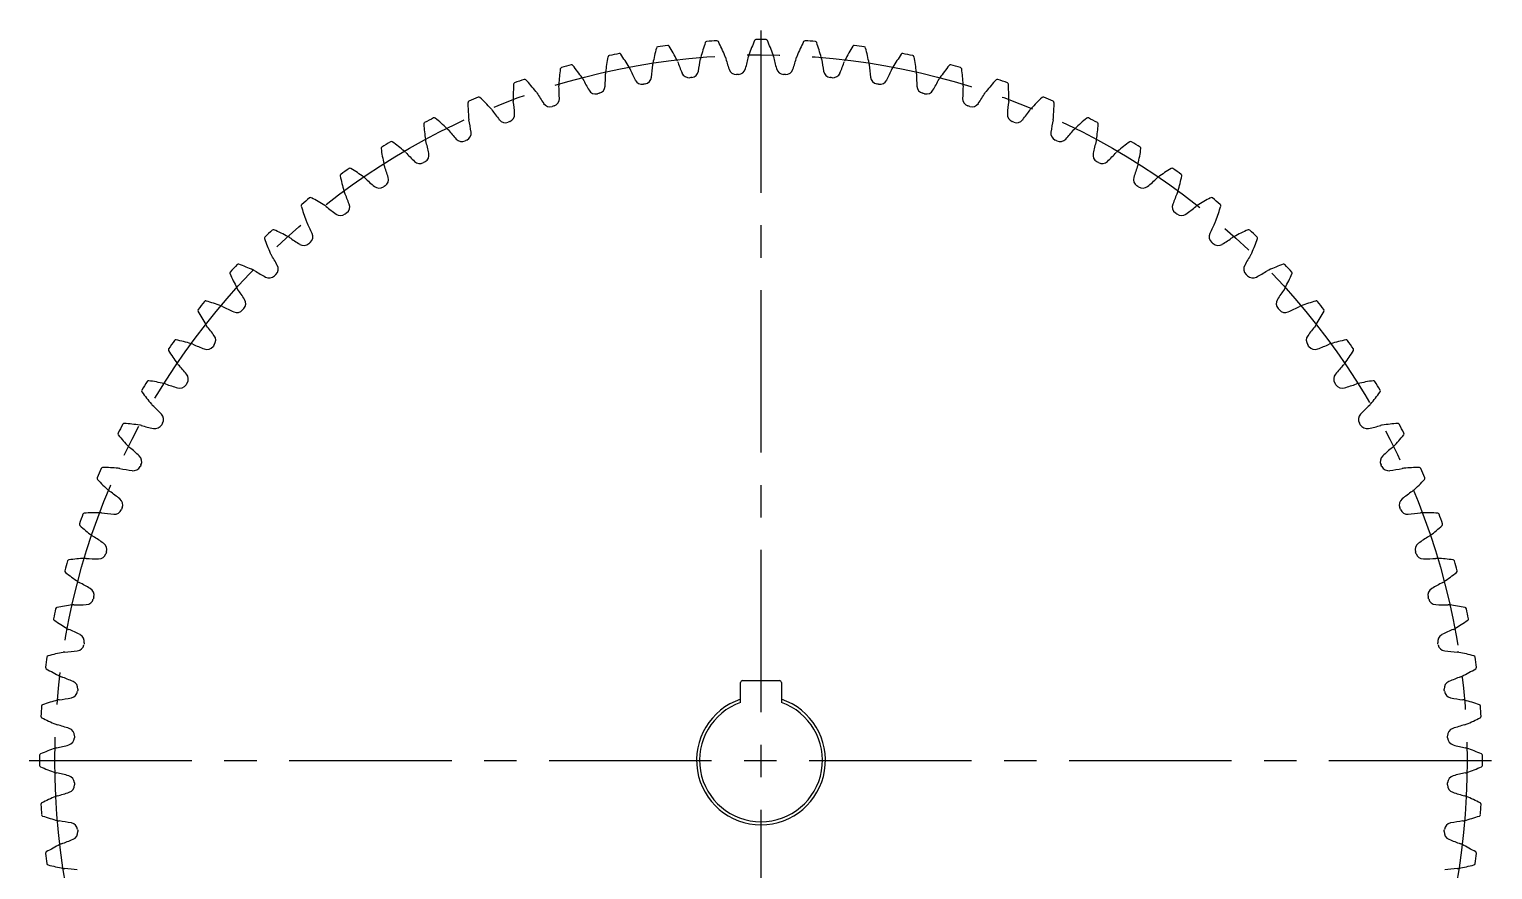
# Model space of a CAD drawing. Extents: x -1 to 224, y -13 to 166.
# Drawn here: x -1 to 142, y 69.8 to 152 of the extents above; entities that cross this region are included whole.
import ezdxf

# ---------------------------------------------------------------- set-up
doc = ezdxf.new("R2010")
doc.units = 0
doc.header["$LTSCALE"] = 0.5
doc.linetypes.add('CENTER', pattern=[50.8, 31.75, -6.35, 6.35, -6.35])
doc.layers.add('MSM_CENTER', color=1, linetype='CENTER')
doc.layers.add('MSM_CONTINUOUS', color=7, linetype='CONTINUOUS')

msp = doc.modelspace()

# ---------------------------------------------------------------- linework, layer by layer
at = {"layer": 'MSM_CENTER'}
for p, q in [((70.5, 9), (70.5, 152)), ((-1, 80.5), (142, 80.5))]:
    msp.add_line(p, q, dxfattribs=at)
msp.add_circle((70.5, 80.5), 69, dxfattribs=at)
at = {"layer": 'MSM_CONTINUOUS'}
for p, q in [((68.5, 86.16), (68.5, 88.1)), ((68.7, 88.3), (72.3, 88.3)), ((72.5, 88.1), (72.5, 86.16))]:
    msp.add_line(p, q, dxfattribs=at)
for centre, radius, start, end in [((82.5, 144.22), 23, 165.0264, 168.8043), ((60.43, 150.13), 0.15, 98.2322, 165.0264), ((70.5, 80.5), 70.5, 97.42, 98.2322), ((61.41, 150.26), 0.15, 30.6256, 97.42), ((41.75, 138.62), 23, 26.8478, 30.6258), ((86.82, 143.25), 23, 161.1134, 164.8913), ((65.2, 150.65), 0.15, 94.3191, 161.1134), ((70.5, 80.5), 70.5, 93.507, 94.3191), ((66.2, 150.72), 0.15, 26.7128, 93.507), ((45.79, 140.45), 23, 22.9348, 26.7127), ((91.07, 141.99), 23, 157.2003, 160.9783), ((70, 150.85), 0.15, 90.4061, 157.2003), ((70.5, 80.5), 70.5, 89.5939, 90.4061), ((71, 150.85), 0.15, 22.7998, 89.5939), ((49.93, 141.99), 23, 19.0217, 22.7997), ((95.21, 140.45), 23, 153.2873, 157.0652), ((74.8, 150.72), 0.15, 86.493, 153.2873), ((70.5, 80.5), 70.5, 85.6809, 86.493), ((75.8, 150.65), 0.15, 18.8866, 85.6809), ((54.18, 143.25), 23, 15.1087, 18.8866), ((99.25, 138.62), 23, 149.3742, 153.1522), ((79.59, 150.26), 0.15, 82.58, 149.3742), ((70.5, 80.5), 70.5, 81.7678, 82.58), ((80.57, 150.13), 0.15, 14.9736, 81.7678), ((58.5, 144.22), 23, 11.1957, 14.9736), ((78.12, 144.89), 23, 168.9395, 172.7174), ((55.7, 149.28), 0.15, 102.1452, 168.9395), ((70.5, 80.5), 70.5, 101.3331, 102.1452), ((56.68, 149.48), 0.15, 34.5387, 101.3331), ((37.85, 136.52), 23, 30.7609, 34.5388), ((61.16, 148.45), 1.25, 19.357, 26.8478), ((81.62, 155.65), 20.44, 199.411, 202.8345), ((44.32, 151.82), 20.44, 348.9046, 352.3281), ((65.82, 148.92), 1.25, 164.8913, 172.3822), ((65.82, 148.92), 1.25, 15.4439, 22.9348), ((86.72, 154.72), 20.44, 195.498, 198.9214), ((49.25, 153.44), 20.44, 344.9916, 348.415), ((70.5, 149.08), 1.25, 160.9783, 168.4691), ((70.5, 149.08), 1.25, 11.5309, 19.0217), ((91.75, 153.44), 20.44, 191.585, 195.0084), ((54.28, 154.72), 20.44, 341.0786, 344.502), ((75.18, 148.92), 1.25, 157.0652, 164.5561), ((75.18, 148.92), 1.25, 7.6178, 15.1087), ((96.68, 151.82), 20.44, 187.6719, 191.0954), ((59.38, 155.65), 20.44, 337.1655, 340.589), ((79.84, 148.45), 1.25, 153.1522, 160.643), ((103.15, 136.52), 23, 145.4612, 149.2391), ((84.32, 149.48), 0.15, 78.6669, 145.4612), ((70.5, 80.5), 70.5, 77.8548, 78.6669), ((85.3, 149.28), 0.15, 11.0605, 77.8548), ((62.88, 144.89), 23, 7.2826, 11.0605), ((73.71, 145.26), 23, 172.8525, 176.6304), ((51.04, 148.11), 0.15, 106.0582, 172.8525), ((70.5, 80.5), 70.5, 105.2461, 106.0582), ((52, 148.37), 0.15, 38.4518, 105.2461), ((34.11, 134.16), 23, 34.6739, 38.4518), ((34.86, 147.59), 20.44, 356.7307, 0.1542), ((56.55, 147.65), 1.25, 172.7174, 180.2082), ((56.55, 147.65), 1.25, 23.27, 30.7609), ((76.46, 156.24), 20.44, 203.3241, 206.7475), ((59.06, 147.4), 0.75, 279.7057, 352.8177), ((39.52, 149.87), 20.44, 352.8177, 356.2411), ((61.16, 148.45), 1.25, 168.8043, 176.2952), ((63.47, 148.01), 0.75, 202.8345, 275.9465), ((63.65, 148.03), 0.75, 275.7926, 348.9046), ((68.09, 148.33), 0.75, 198.9214, 272.0334), ((70.5, 80.5), 67.12, 91.8796, 92.0334), ((68.27, 148.34), 0.75, 271.8796, 344.9916), ((72.73, 148.34), 0.75, 195.0084, 268.1204), ((70.5, 80.5), 67.12, 87.9666, 88.1204), ((72.91, 148.33), 0.75, 267.9666, 341.0786), ((77.35, 148.03), 0.75, 191.0954, 264.2074), ((77.53, 148.01), 0.75, 264.0536, 337.1655), ((79.84, 148.45), 1.25, 3.7048, 11.1957), ((101.48, 149.87), 20.44, 183.7589, 187.1823), ((81.94, 147.4), 0.75, 187.1823, 260.2943), ((64.54, 156.24), 20.44, 333.2525, 336.6759), ((84.45, 147.65), 1.25, 149.2391, 156.73), ((84.45, 147.65), 1.25, 359.7918, 7.2826), ((106.14, 147.59), 20.44, 179.8458, 183.2693), ((106.89, 134.16), 23, 141.5482, 145.3261), ((89, 148.37), 0.15, 74.7539, 141.5482), ((70.5, 80.5), 70.5, 73.9418, 74.7539), ((89.96, 148.11), 0.15, 7.1475, 73.9418), ((67.29, 145.26), 23, 3.3696, 7.1475), ((69.29, 145.33), 23, 176.7656, 180.5435), ((46.47, 146.62), 0.15, 109.9713, 176.7656), ((70.5, 80.5), 70.5, 109.1592, 109.9713), ((47.41, 146.95), 0.15, 42.3649, 109.1592), ((30.53, 131.56), 23, 38.587, 42.3649), ((47.53, 145.12), 1.25, 31.0961, 38.587), ((52, 146.54), 1.25, 176.6304, 184.1213), ((30.36, 145), 20.44, 0.6438, 4.0672), ((52, 146.54), 1.25, 27.1831, 34.6739), ((71.28, 156.47), 20.44, 207.2371, 210.6606), ((54.34, 146.42), 0.75, 210.6606, 283.7726), ((54.52, 146.47), 0.75, 283.6187, 356.7307), ((58.88, 147.37), 0.75, 206.7475, 279.8595), ((70.5, 80.5), 67.12, 99.7057, 99.8595), ((70.5, 80.5), 67.12, 95.7926, 95.9465), ((70.5, 80.5), 67.12, 84.0535, 84.2074), ((70.5, 80.5), 67.12, 80.1405, 80.2943), ((82.12, 147.37), 0.75, 260.1405, 333.2525), ((86.48, 146.47), 0.75, 183.2693, 256.3813), ((86.66, 146.42), 0.75, 256.2275, 329.3394), ((69.72, 156.47), 20.44, 329.3394, 332.7629), ((89, 146.54), 1.25, 145.3261, 152.8169), ((110.64, 145), 20.44, 175.9328, 179.3562), ((89, 146.54), 1.25, 355.8787, 3.3696), ((93.47, 145.12), 1.25, 141.413, 148.9039), ((110.47, 131.56), 23, 137.6351, 141.413), ((93.59, 146.95), 0.15, 70.8408, 137.6351), ((70.5, 80.5), 70.5, 70.0287, 70.8408), ((94.53, 146.62), 0.15, 3.2344, 70.0287), ((71.71, 145.33), 23, 359.4565, 3.2344), ((42.02, 144.83), 0.15, 113.8843, 180.6786), ((64.86, 145.1), 23, 180.6786, 184.4565), ((70.5, 80.5), 70.5, 113.0722, 113.8843), ((42.93, 145.22), 0.15, 46.2779, 113.0722), ((27.14, 128.71), 23, 42.5, 46.2779), ((47.53, 145.12), 1.25, 180.5435, 188.0343), ((26.05, 142.11), 20.44, 4.5568, 7.9803), ((66.1, 156.34), 20.44, 211.1502, 214.5736), ((49.88, 145.17), 0.75, 214.5736, 287.6856), ((70.5, 80.5), 67.12, 107.5318, 107.6856), ((50.05, 145.22), 0.75, 287.5318, 0.6438), ((70.5, 80.5), 67.12, 103.6187, 103.7726), ((70.5, 80.5), 67.12, 76.2274, 76.3813), ((90.95, 145.22), 0.75, 179.3562, 252.4682), ((70.5, 80.5), 67.12, 72.3144, 72.4682), ((91.12, 145.17), 0.75, 252.3144, 325.4264), ((74.9, 156.34), 20.44, 325.4264, 328.8498), ((114.95, 142.11), 20.44, 172.0197, 175.4432), ((93.47, 145.12), 1.25, 351.9657, 359.4565), ((113.86, 128.71), 23, 133.7221, 137.5), ((98.07, 145.22), 0.15, 66.9278, 133.7221), ((70.5, 80.5), 70.5, 66.1157, 66.9278), ((98.98, 144.83), 0.15, 359.3214, 66.1157), ((76.14, 145.1), 23, 355.5435, 359.3214), ((70.5, 80.5), 70.5, 116.9852, 117.7974), ((38.58, 143.19), 0.15, 50.191, 116.9852), ((23.95, 125.64), 23, 46.413, 50.191), ((43.18, 143.41), 1.25, 184.4565, 191.9474), ((21.95, 138.93), 20.44, 8.4699, 11.8933), ((43.18, 143.41), 1.25, 35.0091, 42.5), ((60.93, 155.87), 20.44, 215.0632, 218.4867), ((45.52, 143.61), 0.75, 218.4867, 291.5987), ((45.68, 143.68), 0.75, 291.4448, 4.5568), ((95.32, 143.68), 0.75, 175.4432, 248.5552), ((95.48, 143.61), 0.75, 248.4014, 321.5133), ((80.07, 155.87), 20.44, 321.5133, 324.9368), ((97.82, 143.41), 1.25, 137.5, 144.9909), ((119.05, 138.93), 20.44, 168.1067, 171.5301), ((97.82, 143.41), 1.25, 348.0526, 355.5435), ((117.05, 125.64), 23, 129.809, 133.587), ((102.42, 143.19), 0.15, 63.0148, 129.809), ((70.5, 80.5), 70.5, 62.2026, 63.0148), ((37.69, 142.73), 0.15, 117.7974, 184.5916), ((60.47, 144.56), 23, 184.5916, 188.3696), ((38.95, 141.39), 1.25, 38.9222, 46.413), ((55.81, 155.04), 20.44, 218.9763, 222.3997), ((41.43, 141.84), 0.75, 295.3578, 8.4699), ((70.5, 80.5), 67.12, 111.4448, 111.5987), ((70.5, 80.5), 67.12, 68.4013, 68.5552), ((99.57, 141.84), 0.75, 171.5301, 244.6421), ((85.19, 155.04), 20.44, 317.6003, 321.0237), ((102.05, 141.39), 1.25, 133.587, 141.0778), ((80.53, 144.56), 23, 351.6304, 355.4084), ((103.31, 142.73), 0.15, 355.4084, 62.2026), ((33.52, 140.35), 0.15, 121.7104, 188.5047), ((56.12, 143.73), 23, 188.5047, 192.2826), ((70.5, 80.5), 70.5, 120.8983, 121.7104), ((34.37, 140.87), 0.15, 54.1041, 120.8983), ((20.98, 122.36), 23, 50.3261, 54.104), ((38.95, 141.39), 1.25, 188.3696, 195.8604), ((18.08, 135.49), 20.44, 12.3829, 15.8063), ((41.27, 141.76), 0.75, 222.3997, 295.5117), ((70.5, 80.5), 67.12, 115.3579, 115.5117), ((70.5, 80.5), 67.12, 64.4883, 64.6421), ((99.73, 141.76), 0.75, 244.4883, 317.6003), ((122.92, 135.49), 20.44, 164.1937, 167.6171), ((102.05, 141.39), 1.25, 344.1396, 351.6304), ((120.02, 122.36), 23, 125.896, 129.6739), ((106.63, 140.87), 0.15, 59.1017, 125.896), ((70.5, 80.5), 70.5, 58.2896, 59.1017), ((84.88, 143.73), 23, 347.7174, 351.4953), ((107.48, 140.35), 0.15, 351.4953, 58.2896), ((34.86, 139.1), 1.25, 192.2826, 199.7735), ((34.86, 139.1), 1.25, 42.8352, 50.3261), ((50.76, 153.86), 20.44, 222.8893, 226.3127), ((37.15, 139.62), 0.75, 226.3127, 299.4247), ((70.5, 80.5), 67.12, 119.2709, 119.4247), ((37.31, 139.71), 0.75, 299.2709, 12.3829), ((103.69, 139.71), 0.75, 167.6171, 240.7291), ((70.5, 80.5), 67.12, 60.5753, 60.7291), ((103.85, 139.62), 0.75, 240.5753, 313.6873), ((90.24, 153.86), 20.44, 313.6873, 317.1107), ((106.14, 139.1), 1.25, 129.6739, 137.1648), ((106.14, 139.1), 1.25, 340.2265, 347.7174), ((29.52, 137.68), 0.15, 125.6235, 192.4177), ((51.84, 142.6), 23, 192.4177, 196.1957), ((70.5, 80.5), 70.5, 124.8113, 125.6235), ((30.34, 138.26), 0.15, 58.0172, 124.8113), ((18.24, 118.88), 23, 54.2391, 58.0171), ((30.95, 136.53), 1.25, 46.7483, 54.2391), ((45.8, 152.34), 20.44, 226.8023, 230.2258), ((14.45, 131.78), 20.44, 16.2959, 19.7194), ((33.35, 137.31), 0.75, 303.1839, 16.2959), ((107.65, 137.31), 0.75, 163.7041, 236.816), ((126.55, 131.78), 20.44, 160.2806, 163.7041), ((95.2, 152.34), 20.44, 309.7742, 313.1977), ((110.05, 136.53), 1.25, 125.7609, 133.2517), ((122.76, 118.88), 23, 121.9829, 125.7609), ((110.66, 138.26), 0.15, 55.1887, 121.9829), ((70.5, 80.5), 70.5, 54.3765, 55.1887), ((89.16, 142.6), 23, 343.8043, 347.5823), ((111.48, 137.68), 0.15, 347.5824, 54.3765), ((30.95, 136.53), 1.25, 196.1957, 203.6865), ((11.08, 127.83), 20.44, 20.209, 23.6324), ((33.2, 137.21), 0.75, 230.2258, 303.3378), ((70.5, 80.5), 67.12, 123.184, 123.3378), ((70.5, 80.5), 67.12, 56.6622, 56.816), ((107.8, 137.21), 0.75, 236.6623, 309.7742), ((129.92, 127.83), 20.44, 156.3676, 159.791), ((110.05, 136.53), 1.25, 336.3135, 343.8043), ((25.72, 134.76), 0.15, 129.5365, 196.3308), ((47.65, 141.18), 23, 196.3308, 200.1087), ((70.5, 80.5), 70.5, 128.7244, 129.5365), ((26.49, 135.38), 0.15, 61.9301, 128.7244), ((15.74, 115.22), 23, 58.1522, 61.9301), ((27.22, 133.7), 1.25, 50.6613, 58.1522), ((40.95, 150.49), 20.44, 230.7154, 234.1388), ((29.56, 134.64), 0.75, 307.097, 20.209), ((111.44, 134.64), 0.75, 159.791, 232.903), ((100.05, 150.49), 20.44, 305.8612, 309.2846), ((113.78, 133.7), 1.25, 121.8478, 129.3387), ((125.26, 115.22), 23, 118.0699, 121.8478), ((114.51, 135.38), 0.15, 51.2756, 118.0699), ((70.5, 80.5), 70.5, 50.4635, 51.2756), ((93.35, 141.18), 23, 339.8913, 343.6692), ((115.28, 134.76), 0.15, 343.6692, 50.4635), ((27.22, 133.7), 1.25, 200.1087, 207.5996), ((7.99, 123.67), 20.44, 24.122, 27.5455), ((29.41, 134.53), 0.75, 234.1388, 307.2508), ((70.5, 80.5), 67.12, 127.097, 127.2508), ((70.5, 80.5), 67.12, 52.7492, 52.903), ((111.59, 134.53), 0.75, 232.7492, 305.8612), ((133.01, 123.67), 20.44, 152.4545, 155.878), ((113.78, 133.7), 1.25, 332.4004, 339.8913), ((22.12, 131.57), 0.15, 133.4495, 200.2438), ((70.5, 80.5), 70.5, 132.6374, 133.4495), ((22.85, 132.25), 0.15, 65.8431, 132.6374), ((13.5, 111.4), 23, 62.0652, 65.8431), ((23.69, 130.62), 1.25, 54.5744, 62.0652), ((36.25, 148.31), 20.44, 234.6284, 238.0519), ((25.96, 131.72), 0.75, 311.01, 24.122), ((115.04, 131.72), 0.75, 155.878, 228.99), ((104.75, 148.31), 20.44, 301.9481, 305.3716), ((117.31, 130.62), 1.25, 117.9348, 125.4256), ((127.5, 111.4), 23, 114.1569, 117.9348), ((118.15, 132.25), 0.15, 47.3626, 114.1569), ((70.5, 80.5), 70.5, 46.5505, 47.3626), ((118.88, 131.57), 0.15, 339.7563, 46.5505), ((43.56, 139.48), 23, 200.2438, 204.0217), ((25.82, 131.6), 0.75, 238.0519, 311.1639), ((70.5, 80.5), 67.12, 131.01, 131.1639), ((70.5, 80.5), 67.12, 48.8361, 48.99), ((115.18, 131.6), 0.75, 228.8362, 301.9481), ((97.44, 139.48), 23, 335.9783, 339.7562), ((70.5, 80.5), 70.5, 136.5505, 137.3626), ((19.43, 128.88), 0.15, 69.7563, 136.5505), ((11.52, 107.44), 23, 65.9783, 69.7562), ((23.69, 130.62), 1.25, 204.0217, 211.5126), ((5.19, 119.3), 20.44, 28.0351, 31.4585), ((22.57, 128.56), 0.75, 314.9231, 28.0351), ((118.43, 128.56), 0.75, 151.9649, 225.0769), ((135.81, 119.3), 20.44, 148.5415, 151.9649), ((117.31, 130.62), 1.25, 328.4874, 335.9783), ((129.48, 107.44), 23, 110.2438, 114.0217), ((121.57, 128.88), 0.15, 43.4495, 110.2438), ((70.5, 80.5), 70.5, 42.6374, 43.4495), ((18.75, 128.15), 0.15, 137.3626, 204.1569), ((39.6, 137.5), 23, 204.1569, 207.9348), ((20.38, 127.31), 1.25, 58.4874, 65.9783), ((31.7, 145.81), 20.44, 238.5415, 241.9649), ((22.44, 128.43), 0.75, 241.9649, 315.0769), ((70.5, 80.5), 67.12, 134.9231, 135.0769), ((70.5, 80.5), 67.12, 44.9231, 45.0769), ((118.56, 128.43), 0.75, 224.9231, 298.0351), ((109.3, 145.81), 20.44, 298.0351, 301.4585), ((120.62, 127.31), 1.25, 114.0217, 121.5126), ((101.4, 137.5), 23, 332.0652, 335.8431), ((122.25, 128.15), 0.15, 335.8431, 42.6374), ((20.38, 127.31), 1.25, 207.9348, 215.4256), ((2.69, 114.75), 20.44, 31.9481, 35.3716), ((138.31, 114.75), 20.44, 144.6284, 148.0519), ((120.62, 127.31), 1.25, 324.5744, 332.0652), ((15.62, 124.51), 0.15, 141.2756, 208.0699), ((35.78, 135.26), 23, 208.0699, 211.8478), ((70.5, 80.5), 70.5, 140.4635, 141.2756), ((16.24, 125.28), 0.15, 73.6691, 140.4635), ((9.82, 103.35), 23, 69.8913, 73.6692), ((17.3, 123.78), 1.25, 62.4004, 69.8913), ((27.33, 143.01), 20.44, 242.4545, 245.878), ((19.28, 125.04), 0.75, 245.878, 318.99), ((70.5, 80.5), 67.12, 138.8361, 138.99), ((19.4, 125.18), 0.75, 318.8361, 31.9481), ((121.6, 125.18), 0.75, 148.0519, 221.1639), ((70.5, 80.5), 67.12, 41.01, 41.1639), ((121.72, 125.04), 0.75, 221.0101, 294.122), ((113.67, 143.01), 20.44, 294.122, 297.5455), ((123.7, 123.78), 1.25, 110.1087, 117.5996), ((131.18, 103.35), 23, 106.3308, 110.1087), ((124.76, 125.28), 0.15, 39.5365, 106.3308), ((105.22, 135.26), 23, 328.1522, 331.9301), ((70.5, 80.5), 70.5, 38.7244, 39.5365), ((125.38, 124.51), 0.15, 331.9301, 38.7244), ((17.3, 123.78), 1.25, 211.8478, 219.3387), ((0.51, 110.05), 20.44, 35.8612, 39.2846), ((140.49, 110.05), 20.44, 140.7154, 144.1388), ((123.7, 123.78), 1.25, 320.6613, 328.1522), ((70.5, 80.5), 70.5, 144.3765, 145.1887), ((13.32, 121.48), 0.15, 77.5821, 144.3765), ((8.4, 99.16), 23, 73.8043, 77.5823), ((16.47, 121.59), 0.75, 322.7491, 35.8612), ((124.53, 121.59), 0.75, 144.1388, 217.2508), ((132.6, 99.16), 23, 102.4177, 106.1957), ((127.68, 121.48), 0.15, 35.6235, 102.4177), ((70.5, 80.5), 70.5, 34.8113, 35.6235), ((12.74, 120.66), 0.15, 145.1887, 211.9829), ((32.12, 132.76), 23, 211.9829, 215.7609), ((14.47, 120.05), 1.25, 66.3135, 73.8043), ((23.17, 139.92), 20.44, 246.3676, 249.791), ((16.36, 121.44), 0.75, 249.791, 322.903), ((70.5, 80.5), 67.12, 142.7492, 142.903), ((70.5, 80.5), 67.12, 37.097, 37.2508), ((124.64, 121.44), 0.75, 217.097, 290.209), ((117.83, 139.92), 20.44, 290.209, 293.6324), ((126.53, 120.05), 1.25, 106.1957, 113.6865), ((108.88, 132.76), 23, 324.2391, 328.0171), ((128.26, 120.66), 0.15, 328.0171, 34.8113), ((14.47, 120.05), 1.25, 215.7609, 223.2517), ((-1.34, 105.2), 20.44, 39.7742, 43.1977), ((142.34, 105.2), 20.44, 136.8023, 140.2258), ((126.53, 120.05), 1.25, 316.7483, 324.2391), ((70.5, 80.5), 70.5, 148.2896, 149.1017), ((10.65, 117.48), 0.15, 81.4952, 148.2896), ((7.27, 94.88), 23, 77.7174, 81.4953), ((11.9, 116.14), 1.25, 70.2265, 77.7174), ((19.22, 136.55), 20.44, 250.2806, 253.7041), ((70.5, 80.5), 67.12, 146.6622, 146.816), ((13.79, 117.8), 0.75, 326.6622, 39.7742), ((127.21, 117.8), 0.75, 140.2258, 213.3378), ((70.5, 80.5), 67.12, 33.184, 33.3378), ((121.78, 136.55), 20.44, 286.2959, 289.7194), ((129.1, 116.14), 1.25, 102.2826, 109.7735), ((133.73, 94.88), 23, 98.5047, 102.2826), ((130.35, 117.48), 0.15, 31.7104, 98.5047), ((70.5, 80.5), 70.5, 30.8983, 31.7104), ((10.13, 116.63), 0.15, 149.1017, 215.896), ((28.64, 130.02), 23, 215.896, 219.6739), ((13.69, 117.65), 0.75, 253.7041, 326.816), ((127.31, 117.65), 0.75, 213.184, 286.2959), ((112.36, 130.02), 23, 320.3261, 324.104), ((130.87, 116.63), 0.15, 324.1041, 30.8983), ((11.9, 116.14), 1.25, 219.6739, 227.1648), ((-2.86, 100.24), 20.44, 43.6873, 47.1107), ((143.86, 100.24), 20.44, 132.8893, 136.3127), ((129.1, 116.14), 1.25, 312.8352, 320.3261), ((70.5, 80.5), 70.5, 152.2026, 153.0148), ((8.27, 113.31), 0.15, 85.4082, 152.2026), ((6.44, 90.53), 23, 81.6304, 85.4084), ((9.61, 112.05), 1.25, 74.1396, 81.6304), ((15.51, 132.92), 20.44, 254.1937, 257.6171), ((11.29, 113.69), 0.75, 257.6171, 330.7291), ((11.38, 113.85), 0.75, 330.5752, 43.6873), ((70.5, 80.5), 67.12, 150.5753, 150.7291), ((129.62, 113.85), 0.75, 136.3127, 209.4247), ((70.5, 80.5), 67.12, 29.2709, 29.4247), ((129.71, 113.69), 0.75, 209.271, 282.3829), ((125.49, 132.92), 20.44, 282.3829, 285.8063), ((131.39, 112.05), 1.25, 98.3696, 105.8604), ((134.56, 90.53), 23, 94.5916, 98.3696), ((132.73, 113.31), 0.15, 27.7974, 94.5916), ((70.5, 80.5), 70.5, 26.9852, 27.7974), ((7.81, 112.42), 0.15, 153.0148, 219.809), ((25.36, 127.05), 23, 219.809, 223.587), ((115.64, 127.05), 23, 316.413, 320.191), ((133.19, 112.42), 0.15, 320.1911, 26.9852), ((9.61, 112.05), 1.25, 223.587, 231.0778), ((-4.04, 95.19), 20.44, 47.6003, 51.0237), ((9.24, 109.73), 0.75, 334.4883, 47.6003), ((131.76, 109.73), 0.75, 132.3997, 205.5117), ((145.04, 95.19), 20.44, 128.9763, 132.3997), ((131.39, 112.05), 1.25, 308.9222, 316.413), ((70.5, 80.5), 70.5, 156.1157, 156.9278), ((6.17, 108.98), 0.15, 89.3213, 156.1157), ((5.9, 86.14), 23, 85.5435, 89.3214), ((7.59, 107.82), 1.25, 78.0526, 85.5435), ((12.07, 129.05), 20.44, 258.1067, 261.5301), ((9.16, 109.57), 0.75, 261.5301, 334.6421), ((70.5, 80.5), 67.12, 154.4883, 154.6421), ((70.5, 80.5), 67.12, 25.3579, 25.5117), ((131.84, 109.57), 0.75, 205.3579, 278.4699), ((128.93, 129.05), 20.44, 278.4699, 281.8933), ((133.41, 107.82), 1.25, 94.4565, 101.9474), ((135.1, 86.14), 23, 90.6786, 94.4565), ((134.83, 108.98), 0.15, 23.8843, 90.6786), ((70.5, 80.5), 70.5, 23.0722, 23.8843), ((5.78, 108.07), 0.15, 156.9278, 223.7221), ((22.29, 123.86), 23, 223.7221, 227.5), ((118.71, 123.86), 23, 312.5, 316.2779), ((135.22, 108.07), 0.15, 316.2781, 23.0722), ((7.59, 107.82), 1.25, 227.5, 234.9909), ((-4.87, 90.07), 20.44, 51.5133, 54.9368), ((7.39, 105.48), 0.75, 338.4014, 51.5133), ((133.61, 105.48), 0.75, 128.4867, 201.5987), ((145.87, 90.07), 20.44, 125.0632, 128.4867), ((133.41, 107.82), 1.25, 305.0091, 312.5), ((70.5, 80.5), 70.5, 160.0287, 160.8408), ((4.38, 104.53), 0.15, 93.2346, 160.0287), ((5.67, 81.71), 23, 89.4565, 93.2344), ((5.88, 103.47), 1.25, 81.9657, 89.4565), ((8.89, 124.95), 20.44, 262.0197, 265.4432), ((7.32, 105.32), 0.75, 265.4432, 338.5552), ((70.5, 80.5), 67.12, 158.4013, 158.5552), ((70.5, 80.5), 67.12, 21.4448, 21.5987), ((133.68, 105.32), 0.75, 201.4449, 274.5568), ((132.11, 124.95), 20.44, 274.5568, 277.9803), ((135.12, 103.47), 1.25, 90.5435, 98.0343), ((135.33, 81.71), 23, 86.7656, 90.5435), ((136.62, 104.53), 0.15, 19.9713, 86.7656), ((70.5, 80.5), 70.5, 19.1592, 19.9713), ((4.05, 103.59), 0.15, 160.8408, 227.6351), ((19.44, 120.47), 23, 227.6351, 231.413), ((121.56, 120.47), 23, 308.587, 312.3649), ((136.95, 103.59), 0.15, 312.3649, 19.1592), ((5.88, 103.47), 1.25, 231.413, 238.9039), ((-5.34, 84.9), 20.44, 55.4264, 58.8498), ((5.83, 101.12), 0.75, 342.3144, 55.4264), ((135.17, 101.12), 0.75, 124.5736, 197.6856), ((146.34, 84.9), 20.44, 121.1502, 124.5736), ((135.12, 103.47), 1.25, 301.0961, 308.587), ((2.89, 99.96), 0.15, 97.1476, 163.9418), ((5.74, 77.29), 23, 93.3696, 97.1475), ((4.46, 99), 1.25, 85.8787, 93.3696), ((6, 120.64), 20.44, 265.9328, 269.3562), ((5.78, 100.95), 0.75, 269.3562, 342.4682), ((70.5, 80.5), 67.12, 162.3144, 162.4682), ((70.5, 80.5), 67.12, 17.5318, 17.6856), ((135.22, 100.95), 0.75, 197.5318, 270.6438), ((135, 120.64), 20.44, 270.6438, 274.0672), ((136.54, 99), 1.25, 86.6304, 94.1213), ((135.26, 77.29), 23, 82.8525, 86.6304), ((138.11, 99.96), 0.15, 16.0582, 82.8525), ((70.5, 80.5), 70.5, 163.9418, 164.7539), ((2.63, 99), 0.15, 164.7539, 231.5482), ((16.84, 116.89), 23, 231.5482, 235.3261), ((124.16, 116.89), 23, 304.6739, 308.4518), ((70.5, 80.5), 70.5, 15.2461, 16.0582), ((138.37, 99), 0.15, 308.4518, 15.2461), ((4.46, 99), 1.25, 235.3261, 242.8169), ((-5.47, 79.72), 20.44, 59.3394, 62.7629), ((4.58, 96.66), 0.75, 346.2275, 59.3394), ((136.42, 96.66), 0.75, 120.6606, 193.7726), ((146.47, 79.72), 20.44, 117.2371, 120.6606), ((136.54, 99), 1.25, 297.1831, 304.6739), ((4.53, 96.48), 0.75, 273.2693, 346.3813), ((70.5, 80.5), 67.12, 166.2274, 166.3813), ((70.5, 80.5), 67.12, 13.6187, 13.7726), ((136.47, 96.48), 0.75, 193.6188, 266.7307), ((70.5, 80.5), 70.5, 167.8548, 168.6669), ((1.72, 95.3), 0.15, 101.0607, 167.8548), ((6.11, 72.88), 23, 97.2826, 101.0605), ((3.35, 94.45), 1.25, 89.7918, 97.2826), ((3.41, 116.14), 20.44, 269.8458, 273.2693), ((137.59, 116.14), 20.44, 266.7307, 270.1542), ((137.65, 94.45), 1.25, 82.7174, 90.2082), ((134.89, 72.88), 23, 78.9395, 82.7174), ((139.28, 95.3), 0.15, 12.1452, 78.9395), ((70.5, 80.5), 70.5, 11.3331, 12.1452), ((1.52, 94.32), 0.15, 168.6669, 235.4612), ((14.48, 113.15), 23, 235.4612, 239.2391), ((3.35, 94.45), 1.25, 239.2391, 246.73), ((-5.24, 74.54), 20.44, 63.2525, 66.6759), ((146.24, 74.54), 20.44, 113.3241, 116.7475), ((137.65, 94.45), 1.25, 293.27, 300.7609), ((126.52, 113.15), 23, 300.7609, 304.5388), ((139.48, 94.32), 0.15, 304.5388, 11.3331), ((3.6, 91.94), 0.75, 277.1823, 350.2943), ((3.63, 92.12), 0.75, 350.1405, 63.2525), ((70.5, 80.5), 67.12, 170.1405, 170.2943), ((137.37, 92.12), 0.75, 116.7475, 189.8595), ((70.5, 80.5), 67.12, 9.7057, 9.8595), ((137.4, 91.94), 0.75, 189.7057, 262.8177), ((70.5, 80.5), 70.5, 171.7678, 172.58), ((0.87, 90.57), 0.15, 104.9736, 171.7678), ((6.78, 68.5), 23, 101.1957, 104.9736), ((2.55, 89.84), 1.25, 93.7048, 101.1957), ((1.13, 111.48), 20.44, 273.7589, 277.1823), ((139.87, 111.48), 20.44, 262.8177, 266.2411), ((138.45, 89.84), 1.25, 78.8043, 86.2952), ((134.22, 68.5), 23, 75.0264, 78.8043), ((140.13, 90.57), 0.15, 8.2322, 75.0264), ((70.5, 80.5), 70.5, 7.42, 8.2322), ((0.74, 89.59), 0.15, 172.58, 239.3742), ((12.38, 109.25), 23, 239.3742, 243.1522), ((2.55, 89.84), 1.25, 243.1522, 250.643), ((-4.65, 69.38), 20.44, 67.1655, 70.589), ((145.65, 69.38), 20.44, 109.411, 112.8345), ((138.45, 89.84), 1.25, 289.357, 296.8478), ((128.62, 109.25), 23, 296.8478, 300.6258), ((140.26, 89.59), 0.15, 300.6259, 7.42), ((2.97, 87.35), 0.75, 281.0954, 354.2074), ((2.99, 87.53), 0.75, 354.0535, 67.1655), ((70.5, 80.5), 67.12, 174.0535, 174.2074), ((68.7, 88.1), 0.2, 90, 180), ((72.3, 88.1), 0.2, 0, 90), ((138.01, 87.53), 0.75, 112.8345, 185.9465), ((70.5, 80.5), 67.12, 5.7926, 5.9465), ((138.03, 87.35), 0.75, 185.7927, 258.9046), ((70.5, 80.5), 70.5, 175.6809, 176.493), ((0.35, 85.8), 0.15, 108.8866, 175.6809), ((7.75, 64.18), 23, 105.1087, 108.8866), ((2.08, 85.18), 1.25, 97.6178, 105.1087), ((-0.82, 106.68), 20.44, 277.6719, 281.0954), ((70.5, 80.5), 6.3, 108.5094, 71.4906), ((70.5, 80.5), 6, 109.4712, 70.5288), ((141.82, 106.68), 20.44, 258.9046, 262.3281), ((138.92, 85.18), 1.25, 74.8913, 82.3822), ((133.25, 64.18), 23, 71.1134, 74.8913), ((140.65, 85.8), 0.15, 4.3191, 71.1134), ((70.5, 80.5), 70.5, 3.507, 4.3191), ((0.28, 84.8), 0.15, 176.493, 243.2873), ((10.55, 105.21), 23, 243.2873, 247.0652), ((130.45, 105.21), 23, 292.9348, 296.7127), ((140.72, 84.8), 0.15, 296.7127, 3.507), ((2.08, 85.18), 1.25, 247.0652, 254.5561), ((-3.72, 64.28), 20.44, 71.0786, 74.502), ((2.67, 82.91), 0.75, 357.9666, 71.0786), ((138.33, 82.91), 0.75, 108.9214, 182.0334), ((144.72, 64.28), 20.44, 105.498, 108.9214), ((138.92, 85.18), 1.25, 285.4439, 292.9348), ((9.01, 59.93), 23, 109.0217, 112.7997), ((1.92, 80.5), 1.25, 101.5309, 109.0217), ((-2.44, 101.75), 20.44, 281.585, 285.0084), ((2.66, 82.73), 0.75, 285.0084, 358.1204), ((70.5, 80.5), 67.12, 177.9666, 178.1204), ((70.5, 80.5), 67.12, 1.8796, 2.0334), ((138.34, 82.73), 0.75, 181.8796, 254.9916), ((143.44, 101.75), 20.44, 254.9916, 258.415), ((139.08, 80.5), 1.25, 70.9783, 78.4691), ((131.99, 59.93), 23, 67.2003, 70.9783), ((0.15, 81), 0.15, 112.7997, 179.5939), ((70.5, 80.5), 70.5, 179.5939, 180.4061), ((140.85, 81), 0.15, 0.4061, 67.2003), ((70.5, 80.5), 70.5, 359.5939, 0.4061), ((0.15, 80), 0.15, 180.4061, 247.2003), ((9.01, 101.07), 23, 247.2003, 250.9783), ((1.92, 80.5), 1.25, 250.9783, 258.4691), ((-2.44, 59.25), 20.44, 74.9916, 78.415), ((2.66, 78.27), 0.75, 1.8796, 74.9916), ((138.34, 78.27), 0.75, 105.0084, 178.1204), ((143.44, 59.25), 20.44, 101.585, 105.0084), ((139.08, 80.5), 1.25, 281.5309, 289.0217), ((131.99, 101.07), 23, 289.0217, 292.7997), ((140.85, 80), 0.15, 292.7998, 359.5939), ((-3.72, 96.72), 20.44, 285.498, 288.9214), ((2.67, 78.09), 0.75, 288.9214, 2.0334), ((70.5, 80.5), 67.12, 181.8796, 182.0334), ((70.5, 80.5), 67.12, 357.9666, 358.1204), ((138.33, 78.09), 0.75, 177.9666, 251.0786), ((144.72, 96.72), 20.44, 251.0786, 254.502), ((0.28, 76.2), 0.15, 116.7127, 183.507), ((70.5, 80.5), 70.5, 183.507, 184.3191), ((10.55, 55.79), 23, 112.9348, 116.7127), ((2.08, 75.82), 1.25, 105.4439, 112.9348), ((138.92, 75.82), 1.25, 67.0652, 74.5561), ((130.45, 55.79), 23, 63.2873, 67.0652), ((140.72, 76.2), 0.15, 356.493, 63.2873), ((70.5, 80.5), 70.5, 355.6809, 356.493), ((0.35, 75.2), 0.15, 184.3191, 251.1134), ((7.75, 96.82), 23, 251.1134, 254.8913), ((2.08, 75.82), 1.25, 254.8913, 262.3822), ((-0.82, 54.32), 20.44, 78.9046, 82.3281), ((2.97, 73.65), 0.75, 5.7927, 78.9046), ((138.03, 73.65), 0.75, 101.0954, 174.2074), ((141.82, 54.32), 20.44, 97.6719, 101.0954), ((138.92, 75.82), 1.25, 277.6178, 285.1087), ((133.25, 96.82), 23, 285.1087, 288.8866), ((140.65, 75.2), 0.15, 288.8868, 355.6809), ((2.99, 73.47), 0.75, 292.8345, 5.9465), ((70.5, 80.5), 67.12, 185.7926, 185.9465), ((70.5, 80.5), 67.12, 354.0535, 354.2074), ((138.01, 73.47), 0.75, 174.0536, 247.1655), ((0.74, 71.41), 0.15, 120.6259, 187.42), ((12.38, 51.75), 23, 116.8478, 120.6258), ((2.55, 71.16), 1.25, 109.357, 116.8478), ((-4.65, 91.62), 20.44, 289.411, 292.8345), ((145.65, 91.62), 20.44, 247.1655, 250.589), ((138.45, 71.16), 1.25, 63.1522, 70.643), ((128.62, 51.75), 23, 59.3742, 63.1522), ((140.26, 71.41), 0.15, 352.58, 59.3742), ((70.5, 80.5), 70.5, 187.42, 188.2322), ((0.87, 70.43), 0.15, 188.2322, 255.0264), ((6.78, 92.5), 23, 255.0264, 258.8043), ((134.22, 92.5), 23, 281.1957, 284.9736), ((140.13, 70.43), 0.15, 284.9736, 351.7678), ((70.5, 80.5), 70.5, 351.7678, 352.58), ((2.55, 71.16), 1.25, 258.8043, 266.2952), ((1.13, 49.52), 20.44, 82.8177, 86.2411), ((139.87, 49.52), 20.44, 93.7589, 97.1823), ((138.45, 71.16), 1.25, 273.7048, 281.1957)]:
    msp.add_arc(centre, radius, start, end, dxfattribs=at)

doc.saveas('drawing.dxf')
